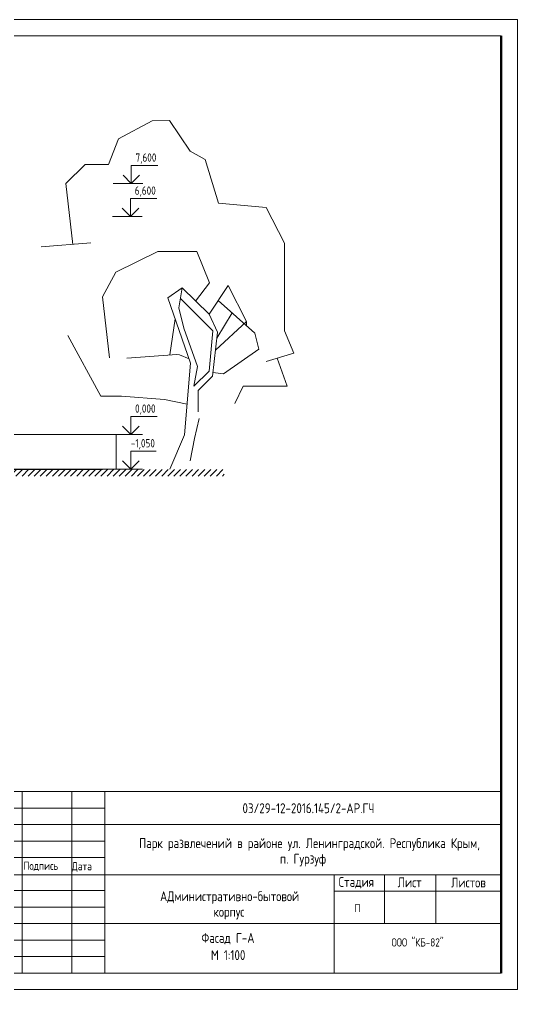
# Model space of a CAD drawing. Header units: feet. Extents: x -10410 to 374725, y -46422 to 88923.
# Drawn here: x 310836 to 325920, y -16806 to 12569 of the extents above; entities that cross this region are included whole.
import ezdxf

# ---------------------------------------------------------------- set-up
doc = ezdxf.new("R2010")
doc.units = ezdxf.units.FT
doc.header["$MEASUREMENT"] = 0
for name, color, linetype, lineweight in [('00_Ном._пера__120', 7, 'Continuous', 5), ('0_Ном._пера__120', 7, 'Continuous', 5), ('0_Ном._пера__241', 7, 'Continuous', 50), ('82323000_Ном._пера__1', 7, 'Continuous', 20), ('82323000_Ном._пера__120', 7, 'Continuous', 5), ('Интерьер - Мебель_Ном._пера__1', 7, 'Continuous', 20), ('Конструктив - Лестница_Ном._пера__120', 7, 'Continuous', 5), ('Конструктив - Перекрытия_Ном._пера__1', 7, 'Continuous', 20), ('Маркер - Оси_Ном._пера__1', 7, 'Continuous', 20)]:
    doc.layers.add(name, color=color, linetype=linetype, lineweight=lineweight)
doc.layers.add('2D - Общий_Ном._пера__118', color=7, linetype='Continuous', lineweight=5, true_color=0x573938)
doc.layers.add('Местность - Рельеф_Ном._пера__93', color=7, linetype='Continuous', lineweight=25, true_color=0xa2a233)
doc.styles.add('СГЕНЕРИР_СТИЛЬ_2', font='CS_Gost2304.shx')

msp = doc.modelspace()

# ---------------------------------------------------------------- hatches: boundary and pattern name
at = {"layer": '2D - Общий_Ном._пера__118', "linetype": 'Continuous'}
h = msp.add_hatch(dxfattribs=at)
h.set_pattern_fill('ЛИНИИ_НАКЛОННЫЕ__ШАГ_1_5_', color=256, style=0, pattern_type=2)
h.set_pattern_definition([(45, (0, 0), (-91.92388, 91.92388), [])])
h.paths.add_polyline_path([(295525.14034, -1050), (295525.14034, -1057.65579), (317039.44593, -1057.65579), (317039.44593, -1257.65579), (295525.14034, -1257.65579), (292970.03495, -1257.65579), (292970.03495, -1050)])

# ---------------------------------------------------------------- linework, layer by layer
at = {"layer": '00_Ном._пера__120', "linetype": 'Continuous'}
for p, q in [((313422.78394, -11309.23708), (306927.20786, -11309.23708)), ((313422.78394, -11808.89678), (306927.20786, -11808.89678)), ((313422.78394, -12308.55647), (306927.20786, -12308.55647)), ((313422.78394, -13807.53557), (306927.20786, -13807.53557)), ((313422.78394, -14307.19527), (306927.20786, -14307.19527)), ((313422.78394, -14806.85497), (306927.20786, -14806.85497)), ((313422.78394, -15306.51466), (306927.20786, -15306.51466)), ((313422.78394, -15806.17436), (306927.20786, -15806.17436))]:
    msp.add_line(p, q, dxfattribs=at)
at = {"layer": '0_Ном._пера__120', "linetype": 'Continuous'}
for p, q in [((310924.48545, -16305.83406), (310924.48545, -10809.57738)), ((312423.46454, -16305.83406), (312423.46454, -10809.57738)), ((313422.78394, -16305.83406), (313422.78394, -10809.57738)), ((313422.78394, -11808.89678), (325404.20583, -11808.89678)), ((313422.78394, -12808.21617), (306927.20786, -12808.21617)), ((306932.50671, -13328.73227), (325419.91555, -13328.73227)), ((320365.32536, -13328.73227), (320365.32536, -16305.83406)), ((321890.23934, -14806.85497), (321890.23934, -13328.73227)), ((323443.26055, -14806.85497), (323443.26055, -13328.73227)), ((320391.26025, -13828.39197), (325419.91555, -13828.39197)), ((313422.78394, -14806.85497), (325419.91555, -14806.85497))]:
    msp.add_line(p, q, dxfattribs=at)
at = {"layer": '0_Ном._пера__120', "linetype": 'Continuous', "flags": 128}
for points in [[(325419.91555, -10809.57738), (306932.50671, -10809.57738)], [(325419.91555, -10809.57738), (306932.50671, -10809.57738)], [(325419.91555, -16305.83406), (325419.91555, -10809.57738)], [(325419.91555, -16305.83406), (325419.91555, -10809.57738)], [(306932.50671, -16305.83406), (325419.91555, -16305.83406)], [(306932.50671, -16305.83406), (325419.91555, -16305.83406)]]:
    msp.add_lwpolyline(points, dxfattribs=at)
at = {"layer": '0_Ном._пера__241', "linetype": 'Continuous'}
msp.add_line((325419.91555, -16305.83406), (325419.91555, 12069.49131), dxfattribs=at)
at = {"layer": '82323000_Ном._пера__1', "linetype": 'Continuous'}
for p, q in [((325919.91555, 12569.49131), (283976.36743, 12569.49131)), ((325419.91555, 12069.49131), (285976.36743, 12069.49131))]:
    msp.add_line(p, q, dxfattribs=at)
at = {"layer": '82323000_Ном._пера__120', "linetype": 'Continuous'}
for p, q in [((325419.91555, -15949.73091), (325419.91555, 12069.49131)), ((285976.36743, -16305.83406), (325419.91555, -16305.83406)), ((325919.91555, -16805.83406), (283976.36743, -16805.83406))]:
    msp.add_line(p, q, dxfattribs=at)
at = {"layer": 'Интерьер - Мебель_Ном._пера__1', "linetype": 'Continuous'}
for p, q in [((314223.5907, 7600), (314223.5907, 8150)), ((314223.5907, 8150), (315023.59178, 8150)), ((314223.5907, 7600), (313973.5907, 7850)), ((314223.5907, 7600), (314473.5907, 7850)), ((314223.5907, 7600), (313673.5907, 7600)), ((314223.5907, 7600), (314573.5907, 7600)), ((314200.45611, 6600), (314200.45611, 7150)), ((314200.45611, 7150), (315000.45719, 7150)), ((314200.45611, 6600), (313950.45611, 6850)), ((314200.45611, 6600), (314450.45611, 6850)), ((314200.45611, 6600), (313650.45611, 6600)), ((314200.45611, 6600), (314550.45611, 6600)), ((314209.27439, -0.01915), (314209.27439, 549.98085)), ((314209.27439, 549.98085), (315009.27602, 549.98085)), ((314209.27439, -0.01915), (313959.27439, 249.98085)), ((314209.27439, -0.01915), (314459.27439, 249.98085)), ((314209.27439, -0.01915), (313659.27439, -0.01915)), ((314209.27439, -0.01915), (314559.27439, -0.01915)), ((314209.27439, -1049.65579), (314209.27439, -499.65579)), ((314209.27439, -499.65579), (314975.33592, -499.65579)), ((314209.27439, -1049.65579), (313959.27439, -799.65579)), ((314209.27439, -1049.65579), (314459.27439, -799.65579)), ((314209.27439, -1049.65579), (313659.27439, -1049.65579)), ((314209.27439, -1049.65579), (314559.27439, -1049.65579))]:
    msp.add_line(p, q, dxfattribs=at)
at = {"layer": 'Конструктив - Лестница_Ном._пера__120', "linetype": 'Continuous'}
msp.add_line((325919.91555, 12569.49131), (325919.91555, -16805.83406), dxfattribs=at)
at = {"layer": 'Конструктив - Перекрытия_Ном._пера__1', "linetype": 'Continuous'}
for p, q in [((314853.76283, 9495.33519), (313839.34154, 8954.31051)), ((315377.88049, 9512.24221), (314853.76283, 9495.33519)), ((316003.44029, 8582.35603), (315377.88049, 9512.24221)), ((313839.34154, 8954.31051), (313535.01515, 8176.58752)), ((316459.92987, 8328.75071), (316003.44029, 8582.35603)), ((316865.69838, 7010.00304), (316459.92987, 8328.75071)), ((312824.92025, 8176.58752), (312237.09578, 7600)), ((313535.01515, 8176.58752), (312824.92025, 8176.58752)), ((312237.09578, 7600), (312456.88706, 5757.13466)), ((318302.79521, 6874.74687), (316865.69838, 7010.00304)), ((318860.72692, 5792.69749), (318302.79521, 6874.74687)), ((311493.64105, 5682.06578), (312998.36596, 5800.41493)), ((318860.72692, 3138.29512), (318860.72692, 5792.69749)), ((315022.83304, 5539.09217), (313754.80643, 4913.53238)), ((316206.32455, 5539.09217), (315022.83304, 5539.09217)), ((316595.18604, 4592.29897), (316206.32455, 5539.09217)), ((313754.80643, 4913.53238), (313349.03792, 4169.62343)), ((315327.15943, 4135.80939), (315766.74199, 4440.13577)), ((315766.74199, 4440.13577), (315665.29986, 3831.483)), ((315766.74199, 4440.13577), (316578.27902, 3645.50577)), ((316595.18604, 4592.29897), (316172.5105, 4042.82077)), ((317153.11775, 4507.76386), (316578.27902, 3645.50577)), ((317153.11775, 4507.76386), (317711.04946, 3425.71449)), ((313349.03792, 4169.62343), (313568.8292, 2326.75809)), ((316020.34731, 2157.68788), (315327.15943, 4135.80939)), ((316696.62817, 3138.29512), (315713.60564, 4121.31766)), ((315665.29986, 3831.483), (315817.46305, 3222.83023)), ((317964.65478, 3070.66704), (316856.5946, 4062.97914)), ((316578.27902, 3645.50577), (316831.88434, 3104.48108)), ((316810.53528, 2917.08378), (317274.55225, 3688.68139)), ((315549.86351, 3500.28798), (315393.39168, 2412.13325)), ((316769.52198, 2557.07815), (317711.04946, 3425.71449)), ((317711.04946, 3425.71449), (317715.66858, 3293.64412)), ((313298.31685, 1160.17361), (312307.09578, 3000)), ((315817.46305, 3222.83023), (316223.23157, 2056.24575)), ((316578.27902, 1920.98958), (316696.62817, 3138.29512)), ((316831.88434, 3104.48108), (316679.72115, 1768.82638)), ((318083.00393, 2580.36341), (317964.65478, 3070.66704)), ((319148.14628, 2462.01426), (318860.72692, 3138.29512)), ((314092.94686, 2309.85107), (315597.67177, 2428.20022)), ((315597.67177, 2428.20022), (315682.20688, 2411.2932)), ((315682.20688, 2411.2932), (315974.43545, 2288.70464)), ((318083.00393, 2580.36341), (317017.86158, 1836.45447)), ((318302.79521, 2208.40894), (319148.14628, 2462.01426)), ((315834.37007, -6.41087), (316020.34731, 2157.68788)), ((318945.26202, 1464.5), (318640.93564, 2309.85107)), ((316223.23157, 2056.24575), (316121.78944, 1464.5)), ((316121.78944, 1464.5), (316578.27902, 1920.98958)), ((316679.72115, 1768.82638), (316248.5921, 1337.69734)), ((317017.86158, 1836.45447), (316691.65929, 1873.61675)), ((316248.5921, 1337.69734), (316248.5921, 686.77701)), ((317356.00201, 940.38233), (317609.60733, 1464.5)), ((317609.60733, 1464.5), (318945.26202, 1464.5)), ((313923.87665, 1160.17361), (313298.31685, 1160.17361)), ((315225.7173, 1058.73148), (313923.87665, 1160.17361)), ((315914.06817, 920.9851), (315225.7173, 1058.73148)), ((316273.95263, 483.89275), (316138.69646, -124.76002)), ((313762.37931, 0), (310412.37931, 0)), ((313762.37931, 0), (313762.37931, -1050)), ((315394.78752, -1050), (315834.37007, -6.41087)), ((316138.69646, -124.76002), (316003.44029, -801.04088)), ((313762.37931, -1050), (313353.59199, -1050))]:
    msp.add_line(p, q, dxfattribs=at)
at = {"layer": 'Местность - Рельеф_Ном._пера__93', "linetype": 'Continuous'}
msp.add_line((294690.52005, -1050), (313353.59199, -1050), dxfattribs=at)

# ---------------------------------------------------------------- texts
at = {"layer": 'Интерьер - Мебель_Ном._пера__1', "linetype": 'Continuous', "char_height": 250, "attachment_point": 7, "style": 'СГЕНЕРИР_СТИЛЬ_2'}
for s, insert in [('\\A1;{\\FCS_Gost2304.shx; 7,600}', (314223.5907, 8203.45496)), ('\\A1;{\\FCS_Gost2304.shx; 6,600}', (314200.45611, 7203.45496)), ('\\A1;{\\FCS_Gost2304.shx; 0,000}', (314209.27439, 603.4358)), ('\\A1;{\\FCS_Gost2304.shx;-1,050}', (314209.27439, -446.20083))]:
    msp.add_mtext(s, dxfattribs=dict(at, insert=insert))
at = {"layer": 'Маркер - Оси_Ном._пера__1', "linetype": 'Continuous', "style": 'СГЕНЕРИР_СТИЛЬ_2'}
for s, insert, char_height, attachment_point in [('\\A1;{\\FCS_Gost2304.shx;03/29-12-2016.145/2-АР.ГЧ}', (319586.32744, -11315.18256), 300, 5), ('\\A1;{\\FCS_Gost2304.shx;Парк развлечений в районе ул. Ленинградской. Республика Крым,}', (314460.14562, -12604.07532), 300, 7), ('\\A1;{\\FCS_Gost2304.shx;п. Гурзуф}', (318723.41835, -13076.8026), 300, 7), ('\\A1;{\\FCS_Gost2304.shx;Подпись}', (310961.55248, -13076.05246), 250, 4), ('\\A1;{\\FCS_Gost2304.shx;Дата}', (312423.46454, -13094.8456), 250, 4), ('\\A1;{\\FCS_Gost2304.shx;Стадия}', (321037.29354, -13569.2738), 300, 5), ('\\A1;{\\FCS_Gost2304.shx;Лист}', (322653.06592, -13557.31271), 300, 5), ('\\A1;{\\FCS_Gost2304.shx;Листов}', (324433.00895, -13563.52353), 300, 5), ('\\A1;{\\FCS_Gost2304.shx;АДминистративно-бытовой}', (315094.48007, -14210.43263), 300, 7), ('\\A1;{\\FCS_Gost2304.shx;корпус}', (316710.48007, -14683.1599), 300, 7), ('\\A1;{\\FCS_Gost2304.shx;П}', (321075.04696, -14338.16701), 250, 5), ('\\A1;{\\FCS_Gost2304.shx;Фасад Г-А}', (316345.18272, -15439.32795), 300, 7), ('\\A1;{\\FCS_Gost2304.shx;ООО "КБ-82"}', (322892.62045, -15377.72157), 250, 5), ('\\A1;{\\FCS_Gost2304.shx;М 1:100}', (316634.63727, -15911.61886), 300, 7)]:
    msp.add_mtext(s, dxfattribs=dict(at, insert=insert, char_height=char_height, attachment_point=attachment_point))

doc.saveas('drawing.dxf')
